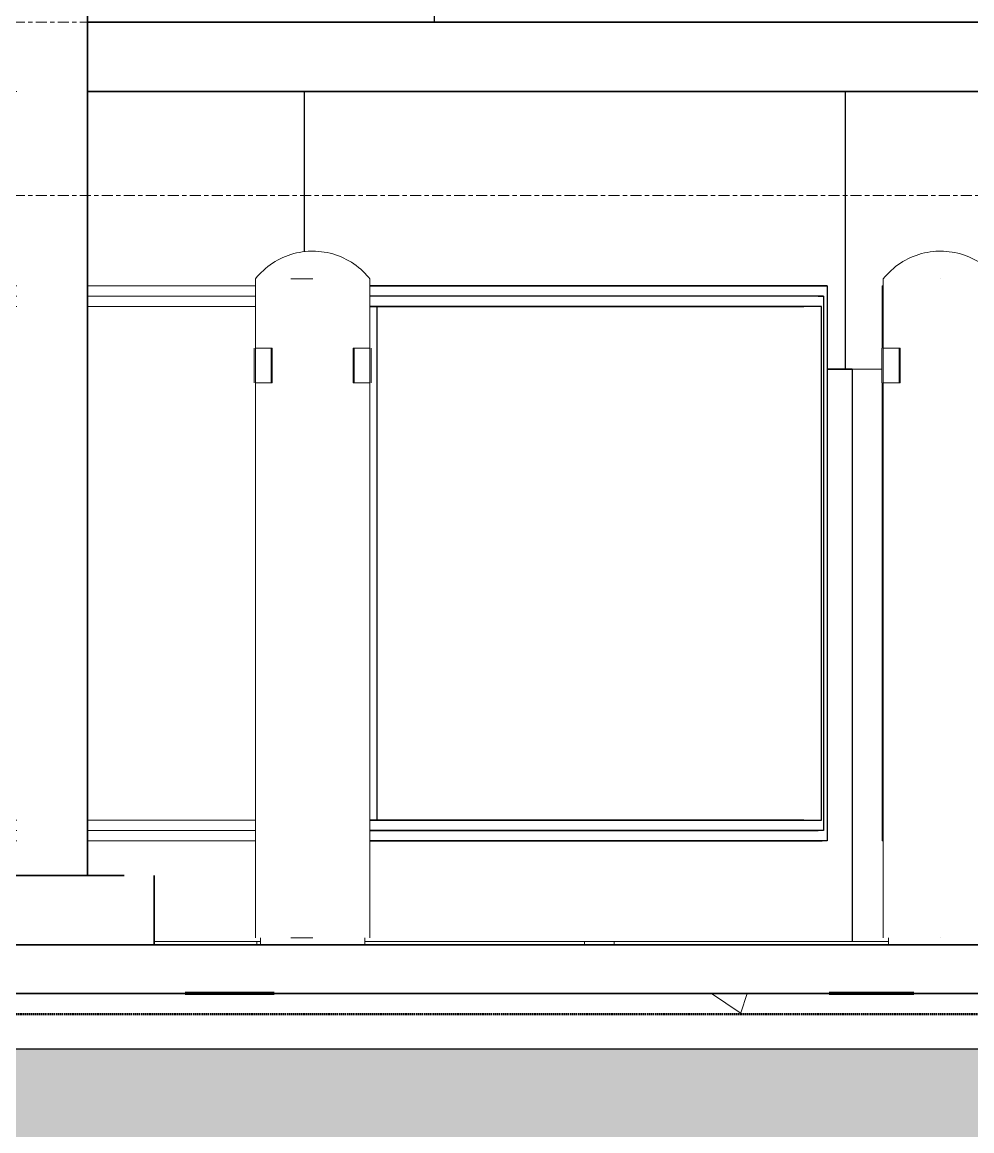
# Model space of a CAD drawing. Header units: millimetres. Extents: x 652554 to 1678317, y -308114 to 170803.
# Drawn here: x 752787 to 754156, y 153638 to 155235 of the extents above; entities that cross this region are included whole.
import ezdxf

# ---------------------------------------------------------------- set-up
doc = ezdxf.new("R2010")
doc.units = ezdxf.units.MM
doc.linetypes.add('Centre', pattern=[31.75, 6.35, -4.7625, 15.875, -4.7625])
doc.linetypes.add('DPA_Hidden 50', pattern=[3, 2, -1])
doc.layers.add('000 - 0_HIDE_OBJ_FRAMING_DEF_SUB_1', color=251, linetype='Continuous')
doc.layers.add('DIM', color=1, linetype='Continuous')
for name, color, linetype, lineweight in [('A-DETL', 1, 'Continuous', 70), ('A-DETL-GENF', 2, 'Continuous', 35), ('A-DETL-THIN', 1, 'Continuous', 25), ('A-FLOR-E', 2, 'Continuous', 35), ('A-FLOR-FNSH', 2, 'Continuous', 70), ('A-FLOR-LEVL', 3, 'Continuous', 9), ('A-FLOR-PATT', 1, 'Continuous', 70), ('A-GENM', 1, 'Continuous', 9), ('A-GLAZ-CURT', 2, 'Continuous', 9), ('E-LITE-EQPM', 2, 'Continuous', 35), ('I-WALL-E', 2, 'Continuous', 35), ('WALL-E', 2, 'Continuous', 35)]:
    doc.layers.add(name, color=color, linetype=linetype, lineweight=lineweight)

# ---------------------------------------------------------------- blocks, each defined once
blk = doc.blocks.new('System Panel - Entrance Glazed 12mm-11964366-2240-01 ENTRANCE 2 ELEVATION 2')
at = {"layer": '000 - 0_HIDE_OBJ_FRAMING_DEF_SUB_1'}
for p, q in [((-17975, 103850), (-17975, 102550)), ((-16741, 102550), (-17981, 102550)), ((-17975, 102550), (-17981, 102550)), ((-17975, 102550), (-16729, 102550))]:
    blk.add_line(p, q, dxfattribs=at)
blk = doc.blocks.new('System Panel - Entrance Glazed 12mm-12068961-2240-01 ENTRANCE 2 ELEVATION 2')
at = {"layer": '000 - 0_HIDE_OBJ_FRAMING_DEF_SUB_1'}
for p, q in [((-16787.3, 102550), (-17889, 102550)), ((-17889, 102550), (-16787.3, 102550))]:
    blk.add_line(p, q, dxfattribs=at)
blk = doc.blocks.new('DPA_CP_Entrance Facade Base Panel - Facade Base Panel-12124037-2240-01 ENTRANCE 2 ELEVATION 2')
at = {"layer": '000 - 0_HIDE_OBJ_FRAMING_DEF_SUB_1'}
for p, q in [((-17392.4, 102450), (-18171.8, 102450)), ((-18171.8, 102450), (-18161.8, 102450)), ((-18161.8, 102450), (-17382.4, 102450)), ((-18161.8, 102219), (-18161.8, 102450)), ((-17382.4, 102450), (-17392.4, 102450)), ((-17382.4, 102450), (-17382.4, 102050)), ((-18067.5, 102170), (-17415.7, 102170)), ((-17408.2, 102170), (-18067.5, 102170)), ((-17415.7, 102170), (-17408.2, 102170)), ((-17408.2, 102170), (-17408.2, 101370)), ((-17413.7, 102155), (-18067.6, 102155)), ((-17421.2, 102155), (-18067.6, 102155)), ((-17421.2, 102155), (-17413.7, 102155)), ((-17413.7, 102155), (-17413.7, 101385)), ((-17441.7, 102140), (-18067.6, 102140)), ((-17426.7, 102140), (-18067.6, 102140)), ((-18067.6, 102140), (-17441.7, 102140)), ((-18067.6, 102140), (-18057.6, 102140)), ((-17416.7, 102140), (-18057.6, 102140)), ((-18057.6, 102140), (-18057.6, 101400)), ((-17426.7, 102140), (-17441.7, 102140)), ((-17416.7, 102140), (-17441.7, 102140)), ((-17416.7, 101400), (-17416.7, 102140)), ((-17382.4, 102050), (-17408.2, 102050)), ((-17408.2, 102050), (-17372.4, 102050)), ((-17372.4, 102050), (-17382.4, 102050)), ((-17372.4, 102050), (-17372.4, 101225)), ((-17441.7, 101400), (-18067.5, 101400)), ((-18067.5, 101400), (-17426.7, 101400)), ((-17441.7, 101400), (-18067.5, 101400)), ((-18067.5, 101400), (-18057.6, 101400)), ((-18057.6, 101400), (-17416.7, 101400)), ((-17441.7, 101400), (-17426.7, 101400)), ((-17441.7, 101400), (-17416.7, 101400)), ((-17413.7, 101385), (-18067.5, 101385)), ((-18067.5, 101385), (-17421.2, 101385)), ((-17413.7, 101385), (-17421.2, 101385)), ((-17408.2, 101370), (-18067.5, 101370)), ((-18067.5, 101370), (-17415.7, 101370)), ((-17408.2, 101370), (-17415.7, 101370))]:
    blk.add_line(p, q, dxfattribs=at)
blk = doc.blocks.new('DPA_CP_Entrance Facade Base Panel - Facade Base Panel-V373-2240-01 ENTRANCE 2 ELEVATION 2')
at = {"layer": 'A-GLAZ-CURT'}
for p, q in [((-18576.3, 102450), (-18951.3, 102450)), ((-18951.3, 102450), (-18941.3, 102450)), ((-18951.3, 102140), (-18951.3, 102450)), ((-18941.3, 102450), (-18576.3, 102450)), ((-18941.3, 101225), (-18941.3, 102450)), ((-18171.8, 102450), (-18474.8, 102450)), ((-18474.8, 102450), (-18161.8, 102450)), ((-18161.8, 102450), (-18171.8, 102450)), ((-18161.8, 102450), (-18161.8, 102219)), ((-18880.5, 102170), (-18888, 102170)), ((-18888, 102170), (-18888, 101370)), ((-18888, 102170), (-18576.3, 102170)), ((-18880.5, 101370), (-18880.5, 102170)), ((-18576.3, 102170), (-18880.5, 102170)), ((-18474.8, 102170), (-18232.5, 102170)), ((-18232.5, 102170), (-18474.8, 102170)), ((-18860, 102155), (-18867.5, 102155)), ((-18867.5, 102155), (-18867.5, 101385)), ((-18576.3, 102155), (-18867.5, 102155)), ((-18860, 101385), (-18860, 102155)), ((-18576.3, 102155), (-18860, 102155)), ((-18232.5, 102155), (-18474.8, 102155)), ((-18232.5, 102155), (-18474.8, 102155)), ((-18576.3, 102140), (-18847, 102140)), ((-18847, 102140), (-18847, 101400)), ((-18576.3, 102140), (-18847, 102140)), ((-18847, 102140), (-18576.3, 102140)), ((-18847, 102140), (-18837, 102140)), ((-18576.3, 102140), (-18837, 102140)), ((-18837, 102140), (-18837, 101400)), ((-18232.5, 102140), (-18474.8, 102140)), ((-18232.5, 102140), (-18474.8, 102140)), ((-18232.5, 102140), (-18474.8, 102140)), ((-18474.8, 102140), (-18232.5, 102140)), ((-18888, 102050), (-18941.3, 102050)), ((-18941.3, 102050), (-18931.3, 102050)), ((-18941.3, 101225), (-18941.3, 102050)), ((-18931.3, 102050), (-18888, 102050)), ((-18931.3, 101225), (-18931.3, 102050)), ((-18951.3, 101225), (-18951.3, 101400)), ((-18576.3, 101400), (-18847, 101400)), ((-18847, 101400), (-18576.3, 101400)), ((-18576.3, 101400), (-18847, 101400)), ((-18847, 101400), (-18837, 101400)), ((-18837, 101400), (-18576.3, 101400)), ((-18232.5, 101400), (-18474.7, 101400)), ((-18474.7, 101400), (-18232.5, 101400)), ((-18474.7, 101400), (-18232.5, 101400)), ((-18232.5, 101400), (-18474.7, 101400)), ((-18860, 101385), (-18867.5, 101385)), ((-18867.5, 101385), (-18576.3, 101385)), ((-18576.3, 101385), (-18860, 101385)), ((-18232.5, 101385), (-18474.7, 101385)), ((-18474.7, 101385), (-18232.5, 101385)), ((-18880.5, 101370), (-18888, 101370)), ((-18888, 101370), (-18576.3, 101370)), ((-18576.3, 101370), (-18880.5, 101370)), ((-18232.5, 101370), (-18474.7, 101370)), ((-18474.7, 101370), (-18232.5, 101370))]:
    blk.add_line(p, q, dxfattribs=at)
blk = doc.blocks.new('DPA_CP_Entrance Facade Base Panel - Facade Base Panel-V374-2240-01 ENTRANCE 2 ELEVATION 2')
at = {"layer": 'A-GLAZ-CURT'}
for p, q in [((-16613, 102450), (-17392.4, 102450)), ((-17392.4, 102450), (-17382.4, 102450)), ((-17382.4, 102450), (-16603, 102450)), ((-17382.4, 102050), (-17382.4, 102450)), ((-16603, 102450), (-16613, 102450)), ((-16603, 102450), (-16603, 102050)), ((-17327.4, 102170), (-17329.1, 102170)), ((-17329.1, 102170), (-17329.1, 102080)), ((-17329.1, 102170), (-17327.4, 102170)), ((-17162.4, 102170), (-16636.3, 102170)), ((-16628.8, 102170), (-17162.4, 102170)), ((-16636.3, 102170), (-16628.8, 102170)), ((-16628.8, 102170), (-16628.8, 101370)), ((-16634.3, 102155), (-17162.5, 102155)), ((-16641.8, 102155), (-17162.5, 102155)), ((-16641.8, 102155), (-16634.3, 102155)), ((-16634.3, 102155), (-16634.3, 101385)), ((-16662.3, 102140), (-17162.5, 102140)), ((-16647.3, 102140), (-17162.5, 102140)), ((-16637.3, 102140), (-17162.5, 102140)), ((-17162.5, 102140), (-16662.3, 102140)), ((-16647.3, 102140), (-16662.3, 102140)), ((-16637.3, 102140), (-16662.3, 102140)), ((-16637.3, 101400), (-16637.3, 102140)), ((-17329.4, 102050), (-17382.4, 102050)), ((-17382.4, 102050), (-17372.4, 102050)), ((-17372.4, 102050), (-17329.4, 102050)), ((-17372.4, 101225), (-17372.4, 102050)), ((-16603, 102050), (-16628.8, 102050)), ((-16628.8, 102050), (-16593, 102050)), ((-16593, 102050), (-16603, 102050)), ((-16593, 102050), (-16593, 101225)), ((-17329.1, 102030), (-17329.1, 101370)), ((-16662.3, 101400), (-17162.4, 101400)), ((-17162.4, 101400), (-16647.3, 101400)), ((-17162.4, 101400), (-16637.3, 101400)), ((-16662.3, 101400), (-17162.4, 101400)), ((-16662.3, 101400), (-16647.3, 101400)), ((-16662.3, 101400), (-16637.3, 101400)), ((-16634.3, 101385), (-17162.4, 101385)), ((-17162.4, 101385), (-16642, 101385)), ((-16634.3, 101385), (-16641.8, 101385)), ((-17327.4, 101370), (-17329.1, 101370)), ((-17329.1, 101370), (-17327.4, 101370)), ((-16628.8, 101370), (-17162.4, 101370)), ((-17162.4, 101370), (-16636.3, 101370)), ((-16628.8, 101370), (-16636.3, 101370))]:
    blk.add_line(p, q, dxfattribs=at)
blk = doc.blocks.new('BOLLARD - BOLLARD-V449-2240-01 ENTRANCE 2 ELEVATION 2')
at = {"layer": 'A-GENM'}
for p, q in [((-13732.5, 102180), (-13732.5, 101230)), ((-13650, 102180), (-13650, 102180)), ((-13650, 102180), (-13650, 102180)), ((-13567.5, 101230), (-13567.5, 102180)), ((-13734.5, 102080), (-13734.5, 102030)), ((-13733.1, 102080), (-13709.8, 102080)), ((-13726.9, 102080), (-13732.5, 102080)), ((-13708.3, 102080), (-13724.8, 102080)), ((-13709.8, 102080), (-13708.3, 102080)), ((-13709.8, 102030), (-13709.8, 102080)), ((-13708.3, 102080), (-13708.3, 102030)), ((-13575.2, 102080), (-13591.7, 102080)), ((-13591.7, 102080), (-13590.2, 102080)), ((-13591.7, 102030), (-13591.7, 102080)), ((-13590.2, 102080), (-13566.9, 102080)), ((-13590.2, 102030), (-13590.2, 102080)), ((-13567.5, 102080), (-13573.1, 102080)), ((-13565.5, 102030), (-13565.5, 102080)), ((-13709.8, 102030), (-13733.1, 102030)), ((-13732.5, 102030), (-13726.9, 102030)), ((-13724.8, 102030), (-13708.3, 102030)), ((-13708.3, 102030), (-13709.8, 102030)), ((-13590.2, 102030), (-13591.7, 102030)), ((-13591.7, 102030), (-13575.2, 102030)), ((-13566.9, 102030), (-13590.2, 102030)), ((-13573.1, 102030), (-13567.5, 102030)), ((-13725, 101230), (-13725, 101220)), ((-13650, 101230), (-13650, 101230)), ((-13650, 101230), (-13650, 101230)), ((-13650, 101230), (-13650, 101230)), ((-13650, 101230), (-13650, 101230)), ((-13575, 101220), (-13575, 101230))]:
    blk.add_line(p, q, dxfattribs=at)
at = {"layer": 'A-GENM', "flags": 128}
for points in [[(-13732.5, 102180), (-13729.8, 102183.2), (-13727, 102186.4), (-13724.1, 102189.4), (-13721.1, 102192.3), (-13717.9, 102195.1), (-13714.7, 102197.7), (-13711.3, 102200.3), (-13707.8, 102202.6), (-13704.3, 102204.9), (-13700.6, 102207), (-13696.9, 102208.9), (-13693.1, 102210.7), (-13689.3, 102212.4), (-13685.3, 102213.9), (-13681.3, 102215.2), (-13677.3, 102216.4), (-13673.2, 102217.4), (-13669.1, 102218.2), (-13665, 102218.9), (-13660.8, 102219.4), (-13656.6, 102219.8), (-13652.4, 102220), (-13650, 102220)], [(-13650, 102220), (-13645.8, 102219.9), (-13641.6, 102219.7), (-13637.4, 102219.2), (-13633.3, 102218.7), (-13629.1, 102217.9), (-13625, 102217), (-13621, 102215.9), (-13616.9, 102214.7), (-13613, 102213.3), (-13609.1, 102211.7), (-13605.2, 102210), (-13601.5, 102208.1), (-13597.8, 102206.1), (-13594.2, 102203.9), (-13590.7, 102201.6), (-13587.2, 102199.2), (-13583.9, 102196.6), (-13580.7, 102193.9), (-13577.6, 102191.1), (-13574.6, 102188.1), (-13571.8, 102185.1), (-13569, 102181.9), (-13567.5, 102180)]]:
    blk.add_lwpolyline(points, dxfattribs=at)
blk = doc.blocks.new('BOLLARD - BOLLARD-V454-2240-01 ENTRANCE 2 ELEVATION 2')
at = {"layer": 'A-GENM'}
for p, q in [((-18232.5, 102180), (-18232.5, 101230)), ((-18150, 102180), (-18181.6, 102180)), ((-18181.5, 102180), (-18150, 102180)), ((-18150, 102180), (-18150, 102180)), ((-18067.5, 101230), (-18067.5, 102180)), ((-18234.5, 102080), (-18234.5, 102030)), ((-18233.1, 102080), (-18209.8, 102080)), ((-18226.9, 102080), (-18232.5, 102080)), ((-18208.3, 102080), (-18224.8, 102080)), ((-18209.8, 102080), (-18208.3, 102080)), ((-18209.8, 102030), (-18209.8, 102080)), ((-18208.3, 102080), (-18208.3, 102030)), ((-18075.2, 102080), (-18091.7, 102080)), ((-18091.7, 102080), (-18090.2, 102080)), ((-18091.7, 102030), (-18091.7, 102080)), ((-18090.2, 102080), (-18066.9, 102080)), ((-18090.2, 102030), (-18090.2, 102080)), ((-18067.5, 102080), (-18073.1, 102080)), ((-18065.5, 102030), (-18065.5, 102080)), ((-18209.8, 102030), (-18233.1, 102030)), ((-18232.5, 102030), (-18226.9, 102030)), ((-18224.8, 102030), (-18208.3, 102030)), ((-18208.3, 102030), (-18209.8, 102030)), ((-18090.2, 102030), (-18091.7, 102030)), ((-18091.7, 102030), (-18075.2, 102030)), ((-18066.9, 102030), (-18090.2, 102030)), ((-18073.1, 102030), (-18067.5, 102030)), ((-18225, 101230), (-18225, 101220)), ((-18150, 101230), (-18181.6, 101230)), ((-18181.5, 101230), (-18150, 101230)), ((-18150, 101230), (-18150, 101230)), ((-18150, 101230), (-18150, 101230)), ((-18150, 101230), (-18150, 101230)), ((-18075, 101220), (-18075, 101230))]:
    blk.add_line(p, q, dxfattribs=at)
at = {"layer": 'A-GENM', "flags": 128}
for points in [[(-18232.5, 102180), (-18229.8, 102183.2), (-18227, 102186.4), (-18224.1, 102189.4), (-18221.1, 102192.3), (-18217.9, 102195.1), (-18214.7, 102197.7), (-18211.3, 102200.3), (-18207.8, 102202.6), (-18204.3, 102204.9), (-18200.6, 102207), (-18196.9, 102208.9), (-18193.1, 102210.7), (-18189.3, 102212.4), (-18185.3, 102213.9), (-18181.3, 102215.2), (-18177.3, 102216.4), (-18173.2, 102217.4), (-18169.1, 102218.2), (-18165, 102218.9), (-18160.8, 102219.4), (-18156.6, 102219.8), (-18152.4, 102220), (-18150, 102220)], [(-18150, 102220), (-18145.8, 102219.9), (-18141.6, 102219.7), (-18137.4, 102219.2), (-18133.3, 102218.7), (-18129.1, 102217.9), (-18125, 102217), (-18121, 102215.9), (-18116.9, 102214.7), (-18113, 102213.3), (-18109.1, 102211.7), (-18105.2, 102210), (-18101.5, 102208.1), (-18097.8, 102206.1), (-18094.2, 102203.9), (-18090.7, 102201.6), (-18087.2, 102199.2), (-18083.9, 102196.6), (-18080.7, 102193.9), (-18077.6, 102191.1), (-18074.6, 102188.1), (-18071.8, 102185.1), (-18069, 102181.9), (-18067.5, 102180)]]:
    blk.add_lwpolyline(points, dxfattribs=at)
blk = doc.blocks.new('DPA_Drainage Gutter_Landscape_Type A - DPA_Drainage Gutter_Landscape_Type A-17303507-2240-01 ENTRANCE 2 ELEVATION 2')
at = {"layer": 'A-GENM'}
for p, q in [((-18225, 101225), (-18378.9, 101225)), ((-18378.9, 101225), (-18230.5, 101225)), ((-18365.9, 101225), (-18378.9, 101225)), ((-18378.9, 101225), (-18225, 101225)), ((-18378.9, 101225), (-18225, 101225)), ((-18225, 101225), (-18378.9, 101225)), ((-18350.7, 101225), (-18378.9, 101225)), ((-18368, 101225), (-18378.9, 101225)), ((-18378.9, 101225), (-18356.8, 101225)), ((-18374.1, 101225), (-18378.9, 101225)), ((-18378.9, 101225), (-18374.1, 101225)), ((-18343.1, 101225), (-18378.9, 101225)), ((-18378.9, 101225), (-18370.6, 101225)), ((-18360.4, 101225), (-18378.9, 101225)), ((-18378.9, 101225), (-18349.2, 101225)), ((-18378.9, 101225), (-18366.5, 101225)), ((-18225, 101225), (-18378.9, 101225)), ((-18378.9, 101225), (-18247, 101225)), ((-18335, 101225), (-18378.9, 101225)), ((-18378.9, 101225), (-18335, 101225)), ((-18378.2, 101225), (-18339.5, 101225)), ((-18366.5, 101225), (-18377.8, 101225)), ((-18333.4, 101225), (-18372.2, 101225)), ((-18372.2, 101225), (-18360.9, 101225)), ((-18370.6, 101225), (-18331.9, 101225)), ((-18356.8, 101225), (-18368, 101225)), ((-18225, 101225), (-18365.9, 101225)), ((-18325.8, 101225), (-18364.5, 101225)), ((-18364.5, 101225), (-18353.3, 101225)), ((-18323.6, 101225), (-18362.4, 101225)), ((-18362.4, 101225), (-18356.3, 101225)), ((-18360.9, 101225), (-18322.1, 101225)), ((-18349.2, 101225), (-18360.4, 101225)), ((-18356.3, 101225), (-18317.6, 101225)), ((-18316.1, 101225), (-18354.8, 101225)), ((-18354.8, 101225), (-18343.6, 101225)), ((-18353.3, 101225), (-18314.5, 101225)), ((-18339.5, 101225), (-18350.7, 101225)), ((-18311.5, 101225), (-18350.3, 101225)), ((-18350.3, 101225), (-18339, 101225)), ((-18308.5, 101225), (-18347.2, 101225)), ((-18347.2, 101225), (-18336, 101225)), ((-18343.6, 101225), (-18304.8, 101225)), ((-18331.9, 101225), (-18343.1, 101225)), ((-18339, 101225), (-18300.3, 101225)), ((-18298.8, 101225), (-18337.5, 101225)), ((-18337.5, 101225), (-18331.5, 101225)), ((-18336, 101225), (-18297.2, 101225)), ((-18322.1, 101225), (-18333.4, 101225)), ((-18294.2, 101225), (-18333, 101225)), ((-18333, 101225), (-18321.7, 101225)), ((-18331.5, 101225), (-18292.7, 101225)), ((-18291.2, 101225), (-18329.9, 101225)), ((-18329.9, 101225), (-18318.6, 101225)), ((-18314.5, 101225), (-18325.8, 101225)), ((-18317.6, 101225), (-18323.6, 101225)), ((-18321.7, 101225), (-18282.9, 101225)), ((-18281.4, 101225), (-18320.1, 101225)), ((-18320.1, 101225), (-18314.1, 101225)), ((-18318.6, 101225), (-18279.9, 101225)), ((-18304.8, 101225), (-18316.1, 101225)), ((-18276.9, 101225), (-18315.6, 101225)), ((-18315.6, 101225), (-18304.4, 101225)), ((-18314.1, 101225), (-18275.3, 101225)), ((-18273.8, 101225), (-18312.6, 101225)), ((-18312.6, 101225), (-18301.3, 101225)), ((-18300.3, 101225), (-18311.5, 101225)), ((-18297.2, 101225), (-18308.5, 101225)), ((-18269.3, 101225), (-18308, 101225)), ((-18308, 101225), (-18296.8, 101225)), ((-18304.4, 101225), (-18265.6, 101225)), ((-18301.3, 101225), (-18262.6, 101225)), ((-18292.7, 101225), (-18298.8, 101225)), ((-18259.6, 101225), (-18298.3, 101225)), ((-18298.3, 101225), (-18287.1, 101225)), ((-18296.8, 101225), (-18258, 101225)), ((-18256.5, 101225), (-18295.3, 101225)), ((-18295.3, 101225), (-18289.2, 101225)), ((-18282.9, 101225), (-18294.2, 101225)), ((-18279.9, 101225), (-18291.2, 101225)), ((-18252, 101225), (-18290.7, 101225)), ((-18290.7, 101225), (-18279.4, 101225)), ((-18289.2, 101225), (-18250.5, 101225)), ((-18287.1, 101225), (-18248.3, 101225)), ((-18275.3, 101225), (-18281.4, 101225)), ((-18242.2, 101225), (-18281, 101225)), ((-18281, 101225), (-18269.7, 101225)), ((-18279.4, 101225), (-18240.7, 101225)), ((-18227.9, 101225), (-18277.9, 101225)), ((-18277.9, 101225), (-18225, 101225)), ((-18265.6, 101225), (-18276.9, 101225)), ((-18262.6, 101225), (-18273.8, 101225)), ((-18234.6, 101225), (-18273.4, 101225)), ((-18273.4, 101225), (-18262.1, 101225)), ((-18269.7, 101225), (-18231, 101225)), ((-18258, 101225), (-18269.3, 101225)), ((-18225, 101225), (-18263.7, 101225)), ((-18263.7, 101225), (-18252.4, 101225)), ((-18262.1, 101225), (-18225, 101225)), ((-18248.3, 101225), (-18259.6, 101225)), ((-18250.5, 101225), (-18256.5, 101225)), ((-18225, 101225), (-18256.1, 101225)), ((-18256.1, 101225), (-18244.8, 101225)), ((-18252.4, 101225), (-18225, 101225)), ((-18240.7, 101225), (-18252, 101225)), ((-18247, 101225), (-18225, 101225)), ((-18225, 101225), (-18246.3, 101225)), ((-18246.3, 101225), (-18235.1, 101225)), ((-18244.8, 101225), (-18225, 101225)), ((-18231, 101225), (-18242.2, 101225)), ((-18225, 101225), (-18238.7, 101225)), ((-18238.7, 101225), (-18227.5, 101225)), ((-18235.1, 101225), (-18225, 101225)), ((-18225, 101225), (-18234.6, 101225)), ((-18230.5, 101225), (-18225, 101225)), ((-18230.5, 101225), (-18230.5, 101220)), ((-18225, 101225), (-18229, 101225)), ((-18229, 101225), (-18225, 101225)), ((-18225, 101225), (-18227.9, 101225)), ((-18227.5, 101225), (-18225, 101225)), ((-18075.1, 101225), (-17715.2, 101225)), ((-17912.7, 101225), (-18075.1, 101225)), ((-18051.7, 101225), (-18075.1, 101225)), ((-18075.1, 101225), (-18040.5, 101225)), ((-18069, 101225), (-18075.1, 101225)), ((-18075.1, 101225), (-18057.8, 101225)), ((-18044.1, 101225), (-18075.1, 101225)), ((-18075.1, 101225), (-18071.6, 101225)), ((-18061.4, 101225), (-18075.1, 101225)), ((-18075.1, 101225), (-18050.2, 101225)), ((-18067.5, 101225), (-18075.1, 101225)), ((-18075.1, 101225), (-18067.5, 101225)), ((-17724.7, 101225), (-18075.1, 101225)), ((-18075.1, 101225), (-17774.7, 101225)), ((-17862.7, 101225), (-18075.1, 101225)), ((-18075.1, 101225), (-17912.7, 101225)), ((-18034.8, 101225), (-18073.1, 101225)), ((-18073.1, 101225), (-18061.9, 101225)), ((-18071.6, 101225), (-18032.8, 101225)), ((-18057.8, 101225), (-18069, 101225)), ((-18026.8, 101225), (-18065.5, 101225)), ((-18065.5, 101225), (-18054.3, 101225)), ((-18061.9, 101225), (-18023.1, 101225)), ((-18050.2, 101225), (-18061.4, 101225)), ((-18017.1, 101225), (-18055.8, 101225)), ((-18055.8, 101225), (-18044.6, 101225)), ((-18054.3, 101225), (-18015.5, 101225)), ((-18040.5, 101225), (-18051.7, 101225)), ((-18009.5, 101225), (-18048.2, 101225)), ((-18048.2, 101225), (-18037, 101225)), ((-18044.6, 101225), (-18005.8, 101225)), ((-18032.8, 101225), (-18044.1, 101225)), ((-17999.8, 101225), (-18038.5, 101225)), ((-18038.5, 101225), (-18027.2, 101225)), ((-18037, 101225), (-17998.2, 101225)), ((-18023.1, 101225), (-18034.4, 101225)), ((-17992.1, 101225), (-18030.9, 101225)), ((-18030.9, 101225), (-18019.6, 101225)), ((-18027.2, 101225), (-17988.5, 101225)), ((-18015.5, 101225), (-18026.8, 101225)), ((-17982.4, 101225), (-18021.2, 101225)), ((-18021.2, 101225), (-18009.9, 101225)), ((-18019.6, 101225), (-17980.9, 101225)), ((-18005.8, 101225), (-18017.1, 101225)), ((-17974.8, 101225), (-18013.6, 101225)), ((-18013.6, 101225), (-18002.3, 101225)), ((-18009.9, 101225), (-17971.2, 101225)), ((-17998.2, 101225), (-18009.5, 101225)), ((-17965.1, 101225), (-18003.9, 101225)), ((-18003.9, 101225), (-17992.6, 101225)), ((-18002.3, 101225), (-17963.6, 101225)), ((-17988.5, 101225), (-17999.8, 101225)), ((-17957.5, 101225), (-17996.3, 101225)), ((-17996.3, 101225), (-17985, 101225)), ((-17992.6, 101225), (-17953.9, 101225)), ((-17980.9, 101225), (-17992.1, 101225)), ((-17947.8, 101225), (-17986.5, 101225)), ((-17986.5, 101225), (-17975.3, 101225)), ((-17985, 101225), (-17946.2, 101225)), ((-17971.2, 101225), (-17982.4, 101225)), ((-17940.2, 101225), (-17978.9, 101225)), ((-17978.9, 101225), (-17967.7, 101225)), ((-17975.3, 101225), (-17936.5, 101225)), ((-17963.6, 101225), (-17974.8, 101225)), ((-17930.5, 101225), (-17969.2, 101225)), ((-17969.2, 101225), (-17958, 101225)), ((-17967.7, 101225), (-17928.9, 101225)), ((-17953.9, 101225), (-17965.1, 101225)), ((-17922.9, 101225), (-17961.5, 101225)), ((-17961.5, 101225), (-17950.4, 101225)), ((-17958, 101225), (-17919.2, 101225)), ((-17946.2, 101225), (-17957.5, 101225)), ((-17440.5, 101225), (-17955.7, 101225)), ((-17955.7, 101225), (-17758.2, 101225)), ((-17913.1, 101225), (-17951.9, 101225)), ((-17951.9, 101225), (-17940.6, 101225)), ((-17950.4, 101225), (-17911.6, 101225)), ((-17936.5, 101225), (-17947.8, 101225)), ((-17905.5, 101225), (-17944.3, 101225)), ((-17944.3, 101225), (-17933, 101225)), ((-17893.7, 101225), (-17943.7, 101225)), ((-17943.7, 101225), (-17440.5, 101225)), ((-17940.6, 101225), (-17901.9, 101225)), ((-17928.9, 101225), (-17940.2, 101225)), ((-17895.8, 101225), (-17934.6, 101225)), ((-17934.6, 101225), (-17923.3, 101225)), ((-17933, 101225), (-17894.3, 101225)), ((-17919.2, 101225), (-17930.5, 101225)), ((-17888.2, 101225), (-17927, 101225)), ((-17927, 101225), (-17915.7, 101225)), ((-17923.3, 101225), (-17884.6, 101225)), ((-17911.6, 101225), (-17922.9, 101225)), ((-17878.5, 101225), (-17917.3, 101225)), ((-17917.3, 101225), (-17906, 101225)), ((-17915.7, 101225), (-17877, 101225)), ((-17901.9, 101225), (-17913.1, 101225)), ((-17715.2, 101225), (-17912.7, 101225)), ((-17912.7, 101225), (-17862.7, 101225)), ((-17870.9, 101225), (-17909.6, 101225)), ((-17909.6, 101225), (-17898.4, 101225)), ((-17906, 101225), (-17867.3, 101225)), ((-17894.3, 101225), (-17905.5, 101225)), ((-17861.2, 101225), (-17899.9, 101225)), ((-17899.9, 101225), (-17888.7, 101225)), ((-17898.4, 101225), (-17859.6, 101225)), ((-17884.6, 101225), (-17895.8, 101225)), ((-17390.5, 101225), (-17893.7, 101225)), ((-17853.6, 101225), (-17892.3, 101225)), ((-17892.3, 101225), (-17881.1, 101225)), ((-17851.4, 101225), (-17890.2, 101225)), ((-17890.2, 101225), (-17884.1, 101225)), ((-17888.2, 101225), (-17849.9, 101225)), ((-17877, 101225), (-17888.2, 101225)), ((-17884.1, 101225), (-17845.4, 101225)), ((-17843.9, 101225), (-17882.6, 101225)), ((-17882.6, 101225), (-17871.4, 101225)), ((-17881.1, 101225), (-17842.3, 101225)), ((-17867.3, 101225), (-17878.5, 101225)), ((-17839.3, 101225), (-17878.1, 101225)), ((-17878.1, 101225), (-17866.8, 101225)), ((-17836.3, 101225), (-17875, 101225)), ((-17875, 101225), (-17863.8, 101225)), ((-17871.4, 101225), (-17832.6, 101225)), ((-17859.6, 101225), (-17870.9, 101225)), ((-17866.8, 101225), (-17828, 101225)), ((-17826.5, 101225), (-17865.3, 101225)), ((-17865.3, 101225), (-17859.2, 101225)), ((-17863.8, 101225), (-17825, 101225)), ((-17849.9, 101225), (-17861.2, 101225)), ((-17822, 101225), (-17860.7, 101225)), ((-17860.7, 101225), (-17849.5, 101225)), ((-17859.2, 101225), (-17820.5, 101225)), ((-17818.9, 101225), (-17857.7, 101225)), ((-17857.7, 101225), (-17846.4, 101225)), ((-17842.3, 101225), (-17853.6, 101225)), ((-17845.4, 101225), (-17851.4, 101225)), ((-17849.5, 101225), (-17810.7, 101225)), ((-17809.2, 101225), (-17847.9, 101225)), ((-17847.9, 101225), (-17841.9, 101225)), ((-17846.4, 101225), (-17807.7, 101225)), ((-17832.6, 101225), (-17843.9, 101225)), ((-17804.7, 101225), (-17843.4, 101225)), ((-17843.4, 101225), (-17832.2, 101225)), ((-17841.9, 101225), (-17803.1, 101225)), ((-17801.6, 101225), (-17840.4, 101225)), ((-17840.4, 101225), (-17829.1, 101225)), ((-17828, 101225), (-17839.3, 101225)), ((-17825, 101225), (-17836.3, 101225)), ((-17797.1, 101225), (-17835.8, 101225)), ((-17835.8, 101225), (-17824.5, 101225)), ((-17832.2, 101225), (-17793.4, 101225)), ((-17829.1, 101225), (-17790.4, 101225)), ((-17820.5, 101225), (-17826.5, 101225)), ((-17787.3, 101225), (-17826.1, 101225)), ((-17826.1, 101225), (-17814.9, 101225)), ((-17824.5, 101225), (-17785.8, 101225)), ((-17784.3, 101225), (-17823, 101225)), ((-17823, 101225), (-17817, 101225)), ((-17810.7, 101225), (-17822, 101225)), ((-17807.7, 101225), (-17818.9, 101225)), ((-17779.7, 101225), (-17818.5, 101225)), ((-17818.5, 101225), (-17807.2, 101225)), ((-17817, 101225), (-17778.2, 101225)), ((-17814.8, 101225), (-17776.1, 101225)), ((-17803.1, 101225), (-17809.2, 101225)), ((-17770, 101225), (-17808.8, 101225)), ((-17808.8, 101225), (-17797.5, 101225)), ((-17807.2, 101225), (-17768.5, 101225)), ((-17755.7, 101225), (-17805.7, 101225)), ((-17805.7, 101225), (-17319.9, 101225)), ((-17793.4, 101225), (-17804.7, 101225)), ((-17790.4, 101225), (-17801.6, 101225)), ((-17762.4, 101225), (-17801.2, 101225)), ((-17801.2, 101225), (-17789.9, 101225)), ((-17797.5, 101225), (-17758.8, 101225)), ((-17785.8, 101225), (-17797.1, 101225)), ((-17752.7, 101225), (-17791.5, 101225)), ((-17791.5, 101225), (-17780.2, 101225)), ((-17789.9, 101225), (-17751.2, 101225)), ((-17776.1, 101225), (-17787.3, 101225)), ((-17778.2, 101225), (-17784.3, 101225)), ((-17745.1, 101225), (-17783.8, 101225)), ((-17783.8, 101225), (-17772.6, 101225)), ((-17780.2, 101225), (-17741.6, 101225)), ((-17768.5, 101225), (-17779.7, 101225)), ((-17774.7, 101225), (-17724.7, 101225)), ((-17735.4, 101225), (-17774.1, 101225)), ((-17774.1, 101225), (-17762.9, 101225)), ((-17772.6, 101225), (-17733.8, 101225)), ((-17758.8, 101225), (-17770, 101225)), ((-17727.8, 101225), (-17766.5, 101225)), ((-17766.5, 101225), (-17755.3, 101225)), ((-17762.9, 101225), (-17724.1, 101225)), ((-17751.2, 101225), (-17762.4, 101225)), ((-17758.2, 101225), (-17319.9, 101225)), ((-17758.2, 101225), (-17758.2, 101220)), ((-17718.1, 101225), (-17756.8, 101225)), ((-17756.8, 101225), (-17745.6, 101225)), ((-17319.9, 101225), (-17755.7, 101225)), ((-17755.3, 101225), (-17716.5, 101225)), ((-17741.6, 101225), (-17752.7, 101225)), ((-17710.5, 101225), (-17749.2, 101225)), ((-17749.2, 101225), (-17737.9, 101225)), ((-17745.6, 101225), (-17706.8, 101225)), ((-17733.8, 101225), (-17745.1, 101225)), ((-17700.7, 101225), (-17739.5, 101225)), ((-17739.5, 101225), (-17728.2, 101225)), ((-17737.9, 101225), (-17699.2, 101225)), ((-17724.1, 101225), (-17735.4, 101225)), ((-17693.1, 101225), (-17731.9, 101225)), ((-17731.9, 101225), (-17720.6, 101225)), ((-17728.2, 101225), (-17689.5, 101225)), ((-17716.5, 101225), (-17727.8, 101225)), ((-17683.4, 101225), (-17722.2, 101225)), ((-17722.2, 101225), (-17710.9, 101225)), ((-17720.6, 101225), (-17681.9, 101225)), ((-17706.8, 101225), (-17718.1, 101225)), ((-17715.2, 101220), (-17715.2, 101225)), ((-17675.8, 101225), (-17714.6, 101225)), ((-17714.6, 101225), (-17703.3, 101225)), ((-17710.9, 101225), (-17672.2, 101225)), ((-17699.2, 101225), (-17710.5, 101225)), ((-17666.1, 101225), (-17704.8, 101225)), ((-17704.8, 101225), (-17693.6, 101225)), ((-17703.3, 101225), (-17664.6, 101225)), ((-17689.5, 101225), (-17700.7, 101225)), ((-17658.5, 101225), (-17697.2, 101225)), ((-17697.2, 101225), (-17686, 101225)), ((-17693.6, 101225), (-17654.8, 101225)), ((-17681.9, 101225), (-17693.1, 101225)), ((-17648.8, 101225), (-17687.5, 101225)), ((-17687.5, 101225), (-17676.3, 101225)), ((-17686, 101225), (-17647.2, 101225)), ((-17672.2, 101225), (-17683.4, 101225)), ((-17641.2, 101225), (-17679.9, 101225)), ((-17679.9, 101225), (-17668.7, 101225)), ((-17676.3, 101225), (-17637.5, 101225)), ((-17664.6, 101225), (-17675.8, 101225)), ((-17631.5, 101225), (-17670.2, 101225)), ((-17670.2, 101225), (-17659, 101225)), ((-17668.3, 101225), (-17629.9, 101225)), ((-17654.8, 101225), (-17666.1, 101225)), ((-17623.8, 101225), (-17662.6, 101225)), ((-17662.6, 101225), (-17651.3, 101225)), ((-17659, 101225), (-17620.2, 101225)), ((-17647.2, 101225), (-17658.5, 101225)), ((-17614.1, 101225), (-17652.9, 101225)), ((-17652.9, 101225), (-17641.6, 101225)), ((-17651.3, 101225), (-17612.6, 101225)), ((-17637.5, 101225), (-17648.8, 101225)), ((-17606.5, 101225), (-17645.3, 101225)), ((-17645.3, 101225), (-17634, 101225)), ((-17641.6, 101225), (-17602.9, 101225)), ((-17629.9, 101225), (-17641.2, 101225)), ((-17596.8, 101225), (-17635.6, 101225)), ((-17635.6, 101225), (-17624.3, 101225)), ((-17634, 101225), (-17595.3, 101225)), ((-17620.2, 101225), (-17631.5, 101225)), ((-17589.2, 101225), (-17628, 101225)), ((-17628, 101225), (-17616.7, 101225)), ((-17624.3, 101225), (-17585.6, 101225)), ((-17612.6, 101225), (-17623.8, 101225)), ((-17579.5, 101225), (-17618.2, 101225)), ((-17618.2, 101225), (-17607, 101225)), ((-17616.7, 101225), (-17578, 101225)), ((-17602.9, 101225), (-17614.1, 101225)), ((-17571.9, 101225), (-17610.6, 101225)), ((-17610.6, 101225), (-17599.4, 101225)), ((-17607, 101225), (-17568.2, 101225)), ((-17595.3, 101225), (-17606.5, 101225)), ((-17562.2, 101225), (-17600.9, 101225)), ((-17600.9, 101225), (-17589.7, 101225)), ((-17599.4, 101225), (-17560.6, 101225)), ((-17585.6, 101225), (-17596.8, 101225)), ((-17554.6, 101225), (-17593.3, 101225)), ((-17593.3, 101225), (-17582.1, 101225)), ((-17589.7, 101225), (-17550.9, 101225)), ((-17578, 101225), (-17589.2, 101225)), ((-17544.9, 101225), (-17583.6, 101225)), ((-17583.6, 101225), (-17572.3, 101225)), ((-17582.1, 101225), (-17543.3, 101225)), ((-17568.2, 101225), (-17579.5, 101225)), ((-17537.2, 101225), (-17576, 101225)), ((-17576, 101225), (-17564.7, 101225)), ((-17572.3, 101225), (-17533.6, 101225)), ((-17560.6, 101225), (-17571.9, 101225)), ((-17527.5, 101225), (-17566.3, 101225)), ((-17566.3, 101225), (-17555, 101225)), ((-17564.7, 101225), (-17526, 101225)), ((-17550.9, 101225), (-17562.2, 101225)), ((-17519.9, 101225), (-17558.7, 101225)), ((-17558.7, 101225), (-17547.4, 101225)), ((-17555, 101225), (-17516.3, 101225)), ((-17543.3, 101225), (-17554.6, 101225)), ((-17510.2, 101225), (-17549, 101225)), ((-17549, 101225), (-17537.7, 101225)), ((-17547.4, 101225), (-17508.7, 101225)), ((-17533.6, 101225), (-17544.9, 101225)), ((-17502.6, 101225), (-17541.4, 101225)), ((-17541.4, 101225), (-17530.1, 101225)), ((-17537.7, 101225), (-17499, 101225)), ((-17526, 101225), (-17537.2, 101225)), ((-17492.9, 101225), (-17531.6, 101225)), ((-17531.6, 101225), (-17520.4, 101225)), ((-17530.1, 101225), (-17491.3, 101225)), ((-17516.3, 101225), (-17527.5, 101225)), ((-17485.3, 101225), (-17524, 101225)), ((-17524, 101225), (-17512.8, 101225)), ((-17520.4, 101225), (-17481.6, 101225)), ((-17508.7, 101225), (-17519.9, 101225)), ((-17475.6, 101225), (-17514.3, 101225)), ((-17514.3, 101225), (-17503.1, 101225)), ((-17512.8, 101225), (-17474, 101225)), ((-17499, 101225), (-17510.2, 101225)), ((-17468, 101225), (-17506.7, 101225)), ((-17506.7, 101225), (-17495.5, 101225)), ((-17503.1, 101225), (-17464.3, 101225)), ((-17491.3, 101225), (-17502.6, 101225)), ((-17458.3, 101225), (-17497, 101225)), ((-17497, 101225), (-17485.7, 101225)), ((-17495.5, 101225), (-17456.7, 101225)), ((-17481.6, 101225), (-17492.9, 101225)), ((-17450.6, 101225), (-17489.4, 101225)), ((-17489.4, 101225), (-17478.1, 101225)), ((-17485.7, 101225), (-17447, 101225)), ((-17474, 101225), (-17485.3, 101225)), ((-17319.9, 101225), (-17483.5, 101225)), ((-17483.5, 101225), (-17319.9, 101225)), ((-17440.9, 101225), (-17479.7, 101225)), ((-17479.7, 101225), (-17468.4, 101225)), ((-17478.1, 101225), (-17439.4, 101225)), ((-17464.3, 101225), (-17475.6, 101225)), ((-17433.3, 101225), (-17472.1, 101225)), ((-17472.1, 101225), (-17460.8, 101225)), ((-17421.5, 101225), (-17471.5, 101225)), ((-17471.5, 101225), (-17319.9, 101225)), ((-17468.4, 101225), (-17429.7, 101225)), ((-17456.7, 101225), (-17468, 101225)), ((-17423.6, 101225), (-17462.4, 101225)), ((-17462.4, 101225), (-17451.1, 101225)), ((-17460.8, 101225), (-17422.1, 101225)), ((-17447, 101225), (-17458.3, 101225)), ((-17416, 101225), (-17454.8, 101225)), ((-17454.8, 101225), (-17443.5, 101225)), ((-17451.1, 101225), (-17412.4, 101225)), ((-17439.4, 101225), (-17450.6, 101225)), ((-17406.3, 101225), (-17445, 101225)), ((-17445, 101225), (-17433.8, 101225)), ((-17443.5, 101225), (-17404.7, 101225)), ((-17429.7, 101225), (-17440.9, 101225)), ((-17319.9, 101225), (-17440.5, 101225)), ((-17440.5, 101225), (-17390.5, 101225)), ((-17398.7, 101225), (-17437.4, 101225)), ((-17437.4, 101225), (-17426.2, 101225)), ((-17433.8, 101225), (-17395, 101225)), ((-17422.1, 101225), (-17433.3, 101225)), ((-17389, 101225), (-17427.7, 101225)), ((-17427.7, 101225), (-17416.5, 101225)), ((-17426.2, 101225), (-17387.4, 101225)), ((-17412.4, 101225), (-17423.6, 101225)), ((-17319.9, 101225), (-17421.5, 101225)), ((-17381.4, 101225), (-17420.1, 101225)), ((-17420.1, 101225), (-17408.9, 101225)), ((-17379.2, 101225), (-17418, 101225)), ((-17418, 101225), (-17411.9, 101225)), ((-17416.5, 101225), (-17377.7, 101225)), ((-17404.7, 101225), (-17416, 101225)), ((-17411.9, 101225), (-17373.1, 101225)), ((-17371.7, 101225), (-17410.4, 101225)), ((-17410.4, 101225), (-17399.1, 101225)), ((-17408.9, 101225), (-17370.1, 101225)), ((-17395, 101225), (-17406.3, 101225)), ((-17367.1, 101225), (-17405.8, 101225)), ((-17405.8, 101225), (-17394.6, 101225)), ((-17364, 101225), (-17402.8, 101225)), ((-17402.8, 101225), (-17391.5, 101225)), ((-17399.1, 101225), (-17360.4, 101225)), ((-17387.4, 101225), (-17398.7, 101225)), ((-17394.6, 101225), (-17355.8, 101225)), ((-17354.3, 101225), (-17393.1, 101225)), ((-17393.1, 101225), (-17387, 101225)), ((-17391.5, 101225), (-17352.8, 101225)), ((-17377.7, 101225), (-17389, 101225)), ((-17349.8, 101225), (-17388.5, 101225)), ((-17388.5, 101225), (-17377.3, 101225)), ((-17387, 101225), (-17348.3, 101225)), ((-17346.7, 101225), (-17385.5, 101225)), ((-17385.5, 101225), (-17375.1, 101225)), ((-17370.1, 101225), (-17381.4, 101225)), ((-17373.1, 101225), (-17379.2, 101225)), ((-17377.3, 101225), (-17338.5, 101225)), ((-17337, 101225), (-17375.1, 101225)), ((-17375.1, 101225), (-17369.6, 101225)), ((-17374.2, 101225), (-17335.5, 101225)), ((-17360.4, 101225), (-17371.7, 101225)), ((-17332.4, 101225), (-17371.2, 101225)), ((-17371.2, 101225), (-17359.9, 101225)), ((-17369.6, 101225), (-17330.9, 101225)), ((-17329.4, 101225), (-17368.2, 101225)), ((-17368.2, 101225), (-17356.9, 101225)), ((-17355.8, 101225), (-17367.1, 101225)), ((-17352.8, 101225), (-17364, 101225)), ((-17324.8, 101225), (-17363.6, 101225)), ((-17363.6, 101225), (-17352.3, 101225)), ((-17359.9, 101225), (-17321.2, 101225)), ((-17356.9, 101225), (-17319.9, 101225)), ((-17348.3, 101225), (-17354.3, 101225)), ((-17319.9, 101225), (-17353.9, 101225)), ((-17353.9, 101225), (-17342.6, 101225)), ((-17352.3, 101225), (-17319.9, 101225)), ((-17319.9, 101225), (-17350.8, 101225)), ((-17350.8, 101225), (-17344.8, 101225)), ((-17338.5, 101225), (-17349.8, 101225)), ((-17335.5, 101225), (-17346.7, 101225)), ((-17319.9, 101225), (-17346.3, 101225)), ((-17346.3, 101225), (-17335, 101225)), ((-17344.8, 101225), (-17319.9, 101225)), ((-17342.6, 101225), (-17319.9, 101225)), ((-17330.9, 101225), (-17337, 101225)), ((-17319.9, 101225), (-17336.6, 101225)), ((-17336.6, 101225), (-17325.3, 101225)), ((-17335, 101225), (-17319.9, 101225)), ((-17319.9, 101225), (-17333.5, 101225)), ((-17333.5, 101225), (-17319.9, 101225)), ((-17321.2, 101225), (-17332.4, 101225)), ((-17319.9, 101225), (-17329.4, 101225)), ((-17319.9, 101225), (-17328.9, 101225)), ((-17328.9, 101225), (-17319.9, 101225)), ((-17325.3, 101225), (-17319.9, 101225)), ((-17319.9, 101225), (-17324.8, 101225))]:
    blk.add_line(p, q, dxfattribs=at)
blk = doc.blocks.new('ACM_L14 - LED Street Light Luminaire with Wide Light - PRA4-CB-8-V463-2240-01 ENTRANCE 2 ELEVATION 2')
at = {"layer": 'E-LITE-EQPM'}
for p, q in [((-18474.7, 101320), (-18474.7, 107584.8)), ((-18421.6, 101320), (-18630.4, 101320)), ((-18630.4, 101320), (-18421.6, 101320)), ((-18561.4, 101320), (-18489.5, 101320)), ((-18489.5, 101320), (-18561.4, 101320)), ((-18378.4, 101220), (-18378.4, 101320)), ((-18526, 101220), (-18876.2, 101220)), ((-18876.2, 101220), (-18526, 101220)), ((-18673.3, 101220), (-18421.6, 101220)), ((-18474.7, 101220), (-18630.4, 101220)), ((-18101.8, 101220), (-18526, 101220)), ((-18526, 101220), (-18101.8, 101220)), ((-18378.8, 101220), (-18474.4, 101220)), ((-18421.6, 101220), (-18378.4, 101220))]:
    blk.add_line(p, q, dxfattribs=at)
blk = doc.blocks.new('System Panel - Entrance Glazed 12mm-17426766-2240-01 ENTRANCE 2 ELEVATION 2')
at = {"layer": 'A-GLAZ-CURT'}
for p, q in [((-17975, 102550), (-17975, 103850)), ((-18576.3, 102550), (-19025.3, 102550)), ((-19025.3, 102550), (-18576.3, 102550)), ((-17981, 102550), (-18474.8, 102550)), ((-18474.8, 102550), (-17975, 102550)), ((-17981, 102550), (-17975, 102550))]:
    blk.add_line(p, q, dxfattribs=at)
blk = doc.blocks.new('DPA_AN_Callout - DPA_AN_Callout-15543068-2240-01 ENTRANCE 2 ELEVATION 2')
at = {"layer": 'A-DETL-GENF', "linetype": 'DPA_Hidden 50', "lineweight": 50}
blk.add_line((-16937.5, 101120), (-18979, 101120), dxfattribs=at)

msp = doc.modelspace()

# ---------------------------------------------------------------- hatches: boundary and pattern name
at = {"layer": 'A-DETL-GENF', "lineweight": 9}
h = msp.add_hatch(dxfattribs=at)
h.set_pattern_fill('FP_19', color=9, style=0, pattern_type=2)
h.set_pattern_definition([(45, (761426.9, 52685.5), (0, 449.0128), [317.5, -317.5]), (45, (761342.7, 52769.68), (0, 449.0128), [317.5, -317.5]), (45, (761258.5, 52853.87), (0, 449.0128), [317.5, -317.5]), (135, (761258.5, 52910), (-449.0128, 3e-14), [317.5, -317.5]), (135, (761342.7, 52994.2), (-449.0128, 3e-14), [317.5, -317.5]), (135, (761426.9, 53078.38), (-449.0128, 3e-14), [317.5, -317.5])])
h.paths.add_polyline_path([(748115.9456, 151947.1194), (762777.3002, 151947.1194), (762777.3002, 153755.4952), (725244.2325, 153755.4952), (725244.2325, 151947.1194), (747822.7185, 151947.1194)])
at = {"layer": 'A-FLOR-PATT', "lineweight": 9}
h = msp.add_hatch(dxfattribs=at)
h.set_pattern_fill('FP_11', color=256, style=0, pattern_type=2)
h.set_pattern_definition([(50, (761426.9, 52685.5), (728.7365, -63.7558), [76.2, -838.2]), (355, (761426.9, 52685.5), (-140.9716, 764.2276), [60.96, -670.56]), (100.451, (761487.6, 52680.2), (587.77, 700.4668), [64.76, -712.36]), (46.184, (761426.9, 52888.7), (1084.316, -168.171), [114.3, -1257.3]), (96.636, (761517.3, 52874.7), (949.61, 989.71), [97.14, -1068.54]), (351.184, (761426.9, 52888.7), (949.62, 989.701), [91.44, -1005.84]), (21, (761528.5, 52837.9), (606.458, -409.0606), [76.2, -838.2]), (326, (761528.5, 52837.9), (247.2083, 736.753), [60.96, -670.56]), (71.451, (761579, 52803.8), (853.6683, 327.6855), [64.76, -712.36]), (37.5, (761426.9, 52685.5), (12.3547, 338.2201), [33.528, -628.904, 33.528, -647.192, -673.1]), (37.5, (761426.9, 52685.5), (12.3547, 338.2201), [-1343.152, 33.528, -639.572]), (7.5, (761426.9, 52685.5), (267.2789, 400.7221), [33.528, -354.584, 33.528, -613.664, -256.54]), (7.5, (761426.9, 52685.5), (267.2789, 400.7221), [-1035.304, 33.528, -223.012]), (327.5, (761200.32, 52685.5), (542.3633, -22.91534), [33.528, -220.472, 33.528, -758.952, -1051.56]), (327.5, (761200.32, 52685.5), (542.3633, -22.91534), [-1046.48, 33.528, -1018.032]), (317.5, (761098.7, 52685.5), (592.517, 101.707), [33.528, -296.672, 33.528, -492.76, -746.76]), (317.5, (761098.7, 52685.5), (592.517, 101.707), [-856.488, 33.528, -713.232])])
h.paths.add_polyline_path([(761868.3076, 153755.4952), (762777.3002, 153755.4952), (762777.3002, 153835.4952), (761868.3076, 153835.4952)])
h.paths.add_polyline_path([(751781.2843, 153755.4952), (758452.8754, 153755.4952), (758452.8754, 153835.4952), (751724.2123, 153835.4952), (751724.2123, 153755.4952)])

# ---------------------------------------------------------------- linework, layer by layer
at = {"layer": 'A-DETL'}
for p, q in [((753149.8775, 153835.4952), (753021.6652, 153835.4952)), ((753149.8775, 153835.4952), (753021.6652, 153835.4952)), ((753149.8775, 153835.4952), (753021.6652, 153835.4952)), ((754072.0618, 153835.4952), (753950.2616, 153835.4952)), ((754072.0618, 153835.4952), (753950.2616, 153835.4952)), ((754072.0618, 153835.4952), (753950.2616, 153835.4952))]:
    msp.add_line(p, q, dxfattribs=at)
at = {"layer": 'A-DETL-THIN'}
msp.add_line((762777.3002, 153755.4952), (725244.2325, 153755.4952), dxfattribs=at)
at = {"layer": 'A-FLOR-E'}
for p, q in [((754568.2753, 155235.4952), (752880.7387, 155235.4952)), ((752880.7387, 155235.4952), (755176.5766, 155235.4952)), ((753466.5516, 155235.4952), (754568.2753, 155235.4952)), ((754568.2753, 155235.4952), (753466.5516, 155235.4952)), ((755176.5766, 155135.4952), (752880.7532, 155135.4952)), ((752880.7532, 155135.4952), (754576.5766, 155135.4952)), ((751724.2123, 153905.4952), (755215.1828, 153905.4952)), ((755215.1828, 153835.4952), (751724.2123, 153835.4952))]:
    msp.add_line(p, q, dxfattribs=at)
at = {"layer": 'A-FLOR-FNSH', "color": 7, "lineweight": 25}
msp.add_line((758452.8754, 153835.4952), (751724.2123, 153835.4952), dxfattribs=at)
at = {"layer": 'A-FLOR-LEVL', "linetype": 'Centre'}
for p, q in [((725077.5054, 155235.4952), (764749.6947, 155235.4952)), ((725077.5054, 154985.4952), (765118.3587, 154985.4952)), ((725077.5054, 153905.4952), (766666.9021, 153905.4952)), ((725077.5054, 153835.4952), (764833.4819, 153835.4952))]:
    msp.add_line(p, q, dxfattribs=at)
at = {"layer": 'DIM', "color": 6}
msp.add_lwpolyline([(734396.5516, 158230.4952), (755176.5766, 158230.4952), (755176.5766, 153905.4952), (734396.5516, 153905.4952)], close=True, dxfattribs=at)
at = {"layer": 'I-WALL-E'}
for p, q in [((752880.7532, 155135.4952), (754589.0766, 155135.4952)), ((754614.0766, 155135.4952), (752880.7532, 155135.4952))]:
    msp.add_line(p, q, dxfattribs=at)
at = {"layer": 'WALL-E'}
for p, q in [((752880.7532, 155135.4952), (754626.5766, 155135.4952)), ((754626.5766, 155135.4952), (752880.7532, 155135.4952))]:
    msp.add_line(p, q, dxfattribs=at)

# ---------------------------------------------------------------- block references
at = {"layer": 'A-DETL-GENF'}
msp.add_blockref('DPA_AN_Callout - DPA_AN_Callout-15543068-2240-01 ENTRANCE 2 ELEVATION 2', (771355.5694, 52685.4952), dxfattribs=at)
at = {"layer": 'A-GENM'}
for name, p in [('BOLLARD - BOLLARD-V454-2240-01 ENTRANCE 2 ELEVATION 2', (771355.5694, 52685.4952)), ('BOLLARD - BOLLARD-V449-2240-01 ENTRANCE 2 ELEVATION 2', (767760.6539, 52685.4952)), ('DPA_Drainage Gutter_Landscape_Type A - DPA_Drainage Gutter_Landscape_Type A-17303507-2240-01 ENTRANCE 2 ELEVATION 2', (771355.5694, 52685.4952))]:
    msp.add_blockref(name, p, dxfattribs=at)
at = {"layer": 'A-GLAZ-CURT'}
for name in ['System Panel - Entrance Glazed 12mm-17426766-2240-01 ENTRANCE 2 ELEVATION 2', 'System Panel - Entrance Glazed 12mm-11964366-2240-01 ENTRANCE 2 ELEVATION 2', 'System Panel - Entrance Glazed 12mm-12068961-2240-01 ENTRANCE 2 ELEVATION 2', 'DPA_CP_Entrance Facade Base Panel - Facade Base Panel-V373-2240-01 ENTRANCE 2 ELEVATION 2', 'DPA_CP_Entrance Facade Base Panel - Facade Base Panel-12124037-2240-01 ENTRANCE 2 ELEVATION 2', 'DPA_CP_Entrance Facade Base Panel - Facade Base Panel-V374-2240-01 ENTRANCE 2 ELEVATION 2']:
    msp.add_blockref(name, (771355.5694, 52685.4952), dxfattribs=at)
at = {"layer": 'E-LITE-EQPM'}
msp.add_blockref('ACM_L14 - LED Street Light Luminaire with Wide Light - PRA4-CB-8-V463-2240-01 ENTRANCE 2 ELEVATION 2', (771355.5694, 52685.4952), dxfattribs=at)

doc.saveas('drawing.dxf')
